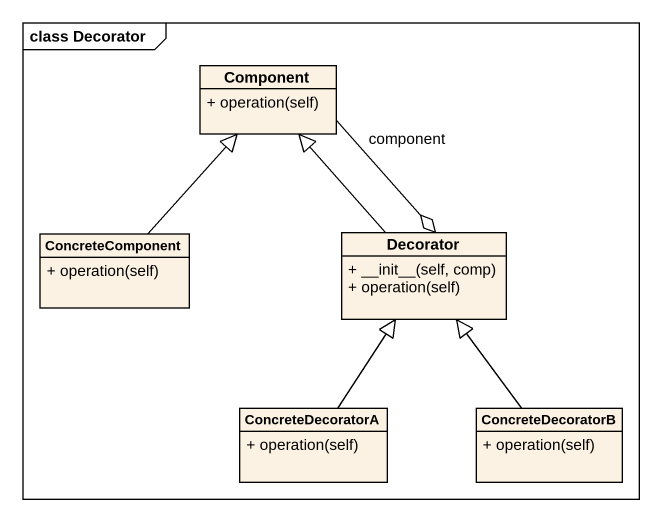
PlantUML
@startuml
mainframe class Decorator
hide circle
hide empty members
skinparam classAttributeIconSize 0
class "Component" as Component_ {
  + operation(self)
}
class ConcreteComponent {
  + operation(self)
}
class Decorator {
  + ~__init~__(self, comp)
  + operation(self)
}
class ConcreteDecoratorA {
  + operation(self)
}
class ConcreteDecoratorB {
  + operation(self)
}
Component_ "component" --o Decorator
ConcreteComponent -up-|> Component_
Decorator -up-|> Component_
ConcreteDecoratorA -up-|> Decorator
ConcreteDecoratorB -up-|> Decorator
@enduml
